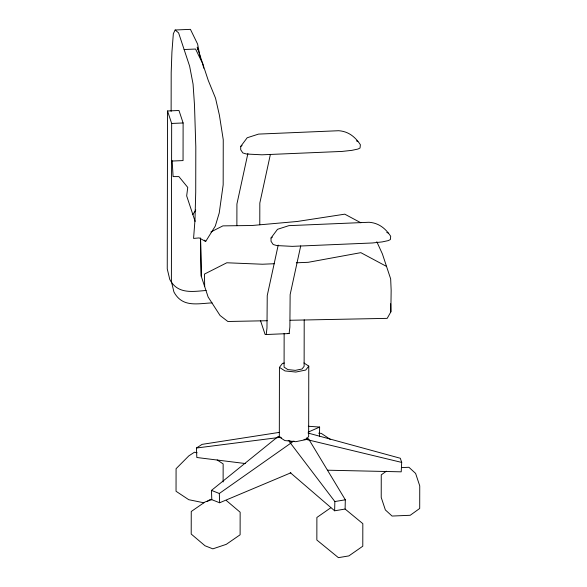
<?xml version="1.0" encoding="UTF-8"?>
<svg xmlns="http://www.w3.org/2000/svg" width="587" height="587" viewBox="0 0 587 587"><rect width="100%" height="100%" fill="white"/><g stroke="black" fill="none" stroke-linecap="round" stroke-linejoin="round"><path stroke-width="0.88" d="M171.595 161.065L183.049 160.581L183.115 122.969L178.976 110.488L167.53 110.972L167.251 268.927L169.782 279.463C177.487 294.204 191.956 291.673 206.118 290.47M171.125 111.376L171.191 72.561L171.925 52.082L173.341 33.679L175.146 29.996L190.43 29.35L197.614 44.091L200.101 56.917M167.53 110.972L171.661 123.453L171.389 281.415L173.913 291.944C182.344 307.61 196.983 303.64 212.083 302.877M223.119 481.971L223.148 463.913L217.161 459.944M236.877 225.679L236.921 204.012L247.883 153.537M259.784 224.711L259.821 203.051L270.402 154.337M284.277 363.03L282.486 363.39L279.441 367.345L279.317 436.985L284.864 440.573L295.753 441.695L305.607 439.692L308.652 436.596L308.777 366.105L303.927 362.964M284.145 333.423L284.086 367.146L287.872 369.597L295.312 370.368L302.048 369.003L304.125 366.303L304.205 319.82M319.504 436.633L319.614 427.072L308.3 426.25M290.125 320.267L387.2 318.359L390.854 311.88L391.155 290.345L390.663 278.898L382.394 253.929L376.81 241.741M330.797 507.77L316.885 517.463L316.848 540.025L338.413 557.65L348.876 555.904L362.788 546.211L362.825 523.648L345.105 509.046L334.641 510.793L334.854 501.547L289.523 441.886L294.036 441.131M345.105 509.046L345.317 499.801L308.483 438.724L303.971 439.472M308.094 433.052L400.312 458.256L401.691 462.417L401.214 471.831L327.421 470.202M260.547 320.737L265.075 334.392L266.227 334.517L266.975 328.06L267.239 295.569L278.209 245.087M266.227 334.517L289.127 333.548L289.875 327.098L290.139 294.601L300.72 245.894M192.874 214.622L195.764 209.985M175.146 29.996L178.602 32.879L189.63 66.17L193.064 84.095L194.495 105.102L195.809 146.875L195.728 192.008L194.987 220.015L193.571 238.417L199.206 237.918L205.67 241.506L215.304 226.061L219.23 212.964L223.17 184.817L223.251 139.691L219.399 115.177L215.532 98.19L208.26 80.426L197.239 47.136L197.797 49.763M240.699 146.442L247.186 137.762L258.551 134.1L338.706 130.718C348.487 131.407 355.157 136.859 360.374 144.718L360.036 148.012L357.931 149.054L351.899 150.353L342.082 151.424L261.927 154.807L246.511 154.021L242.857 152.958L240.714 149.773L240.699 146.442L242.064 145.576M271.025 237.992L277.504 229.312L288.877 225.65L369.032 222.268C378.806 222.965 385.483 228.416 390.7 236.275L390.362 239.562L388.256 240.611L382.218 241.91L372.4 242.974L292.245 246.364L276.837 245.571L273.182 244.515L271.04 241.323L271.025 237.992L272.39 237.133M308.777 366.105L305.724 370.052L295.87 372.055L284.981 370.933L279.441 367.345M290.866 472.806L219.641 502.758L211.797 499.676L211.474 490.402L278.135 436.508L281.481 437.821M386.371 471.192L381.257 474.868L381.22 497.431L385.358 509.92L392.057 516.054L410.21 515.283L419.705 508.467L419.749 485.904L415.611 473.416L408.912 467.281L401.647 467.59M211.474 490.402L219.318 493.484L292.348 442.092L288.166 440.448M245.483 463.561L196.828 457.5L196.44 448.02L202.053 444.374L279.632 432.333M279.933 436.596L278.48 437.542L196.44 448.02M206.844 501.599L210.351 499.317M210.916 231.946L222.891 225.878L252.109 225.503L297.22 221.482L344.774 214.167L360.836 222.767M308.175 432.142L319.614 427.072M211.797 499.676L205.09 501.929L191.252 511.49L191.208 534.053L205.017 545.771L212.861 548.852L226.266 544.347L240.112 534.786L240.149 512.224L226.34 500.513M334.854 501.547L345.317 499.801M184.12 49.521L195.566 49.037L202.75 63.778L203.682 68.165M171.661 123.453L183.115 122.969M274.342 263.732L262.433 264.231L226.802 262.771L204.445 274.1L204.687 286.603M296.325 262.8L308.234 262.301L360.829 252.659L386.525 266.417M267.232 320.722L227.851 321.493L220.059 315.49L208.128 297.007L201.238 276.198L200.549 238.117L201.238 276.198M318.66 433.184L321.272 433.375L330.356 439.421M287.975 333.431L289.127 333.548M197.115 452.76L194.451 452.217L188.838 455.864L176.078 468.705L176.041 491.268L188.765 499.706L203.85 502.788M401.691 462.417L307.082 439.634L306.524 437.953M356.448 140.88L357.879 141.496M386.774 232.437L388.205 233.046M290.235 472.608L334.641 510.793M204.57 240.149L205.67 241.506M195.133 221.431L186.673 195.897L187.752 187.407L178.903 176.606L173.092 176.592L172.167 160.677M219.318 493.484L219.641 502.758M390.649 303.75L390.854 311.88"/></g></svg>
